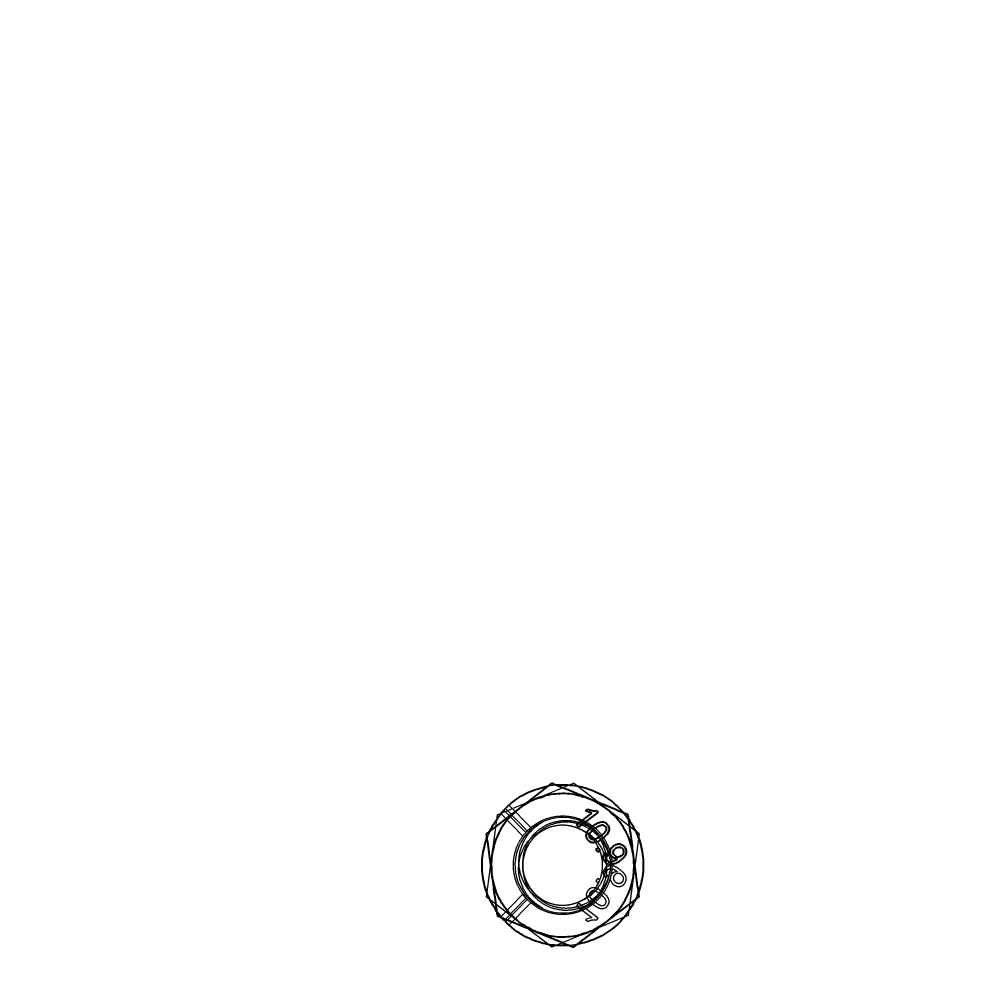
# Model space of a CAD drawing. Header units: millimetres. Extents: x 1293 to 41893, y 1011 to 26911.
# Drawn here: x 11641.1 to 11775.5, y 7329.6 to 7464.4 of the extents above; entities that cross this region are included whole.
import ezdxf

# ---------------------------------------------------------------- set-up
doc = ezdxf.new("R2010")
doc.units = ezdxf.units.MM
doc.header["$LTSCALE"] = 50
doc.linetypes.add('HIDDEN', pattern=[1.905, 1.27, -0.635])
doc.layers.add('CAPA_1', color=7, linetype='Continuous')
doc.layers.add('MAQUINAS', color=11, linetype='Continuous')
doc.styles.add('SLDTEXTSTYLE0', font='TXT', dxfattribs={"width": 0.75})
doc.dimstyles.new('SLDDIMSTYLE0', dxfattribs={"dimtxt": 100, "dimasz": 100, "dimexe": 0, "dimexo": 0.0625, "dimgap": 25, "dimtad": 2, "dimdec": 0, "dimlfac": 1.5, "dimrnd": 1e-09, "dimzin": 12, "dimdsep": 46, "dimtxsty": 'SLDTEXTSTYLE0', "dimsah": 1, "dimcen": 0.09, "dimadec": 0, "dimazin": 3, "dimtfac": 1, "dimtdec": 0, "dimtofl": 0, "dimtmove": 0, "dimatfit": 3, "dimfxl": 1, "dimfrac": 2, "dimtolj": 1, "dimtzin": 12, "dimarcsym": 0})

# ---------------------------------------------------------------- blocks, each defined once
blk = doc.blocks.new('_D_5')
at = {"layer": 'CAPA_1', "transparency": 16777216}
for p, q in [((11574.4, 7831.18), (17588.06, 7831.18)), ((17538.06, 7831.18), (17538.06, 4708.49)), ((16485.16, 4708.49), (17588.06, 4708.49))]:
    blk.add_line(p, q, dxfattribs=at)
for points in [[(17538.06, 7831.18), (17522.68, 7731.18), (17553.45, 7731.18)], [(17538.06, 4708.49), (17553.45, 4808.49), (17522.68, 4808.49)]]:
    blk.add_solid(points, dxfattribs=at)
at = {"layer": 'CAPA_1', "transparency": 16777216, "insert": (17409.15, 6122.06), "char_height": 100, "attachment_point": 1, "rotation": 90, "style": 'SLDTEXTSTYLE0'}
blk.add_mtext('4684', dxfattribs=at)
blk = doc.blocks.new('_D_15')
at = {"layer": 'CAPA_1', "transparency": 16777216}
for p, q in [((6530.12, 8742.38), (6530.12, 9415.65)), ((16745.16, 6492), (16745.16, 9415.65)), ((6530.12, 9365.65), (16745.16, 9365.65))]:
    blk.add_line(p, q, dxfattribs=at)
for points in [[(6530.12, 9365.65), (6630.12, 9350.26), (6630.12, 9381.03)], [(16745.16, 9365.65), (16645.16, 9381.03), (16645.16, 9350.26)]]:
    blk.add_solid(points, dxfattribs=at)
at = {"layer": 'CAPA_1', "transparency": 16777216, "insert": (11452.92, 9494.55), "char_height": 100, "attachment_point": 1, "style": 'SLDTEXTSTYLE0'}
blk.add_mtext('15323', dxfattribs=at)

msp = doc.modelspace()

# ---------------------------------------------------------------- linework, layer by layer
at = {"layer": 'MAQUINAS', "linetype": 'HIDDEN', "lineweight": 18}
for p, q in [((11707.9100767, 7353.2202773), (11718.5848626, 7357.6228082)), ((11715.2911743, 7357.2850493), (11714.5555258, 7357.0998635)), ((11715.0560018, 7357.2537224), (11716.0948628, 7357.3921073)), ((11716.6355943, 7357.3740415), (11715.5128245, 7357.314575)), ((11727.7349592, 7350.5794379), (11718.5848626, 7357.6228082)), ((11713.2474697, 7355.4215427), (11714.4941222, 7355.7535401)), ((11709.0576644, 7354.0934968), (11709.5464017, 7354.5587791)), ((11709.9402317, 7354.8483422), (11709.5464017, 7354.5587791)), ((11709.5464017, 7354.5587791), (11712.6035087, 7351.4270801)), ((11707.9100767, 7353.2202773), (11706.3853874, 7341.774376)), ((11711.4924009, 7350.229818), (11708.413261, 7353.3840875)), ((11708.8618327, 7353.8905154), (11708.5466577, 7353.4828181)), ((11711.9189397, 7350.7588164), (11708.8618327, 7353.8905154)), ((11712.1110155, 7350.9656453), (11709.0576644, 7354.0934968)), ((11710.8912452, 7354.0265731), (11710.0495913, 7353.187489)), ((11723.1599109, 7354.101123), (11724.0707553, 7353.187489)), ((11726.4075125, 7352.400596), (11725.4736515, 7353.6157442)), ((11725.6508911, 7353.4509781), (11726.2901665, 7352.6204906)), ((11720.7479343, 7351.6960313), (11721.1266651, 7351.4597177)), ((11706.465284, 7349.9796512), (11706.8648696, 7350.9485237)), ((11707.1435781, 7351.3960519), (11706.6108627, 7350.3326349)), ((11712.1110155, 7350.9656453), (11712.6035087, 7351.4270801)), ((11712.6035087, 7351.4270801), (11712.7159914, 7351.5053336)), ((11714.9248239, 7351.3216555), (11715.0525528, 7351.3876672)), ((11721.2785553, 7351.3170203), (11721.1266651, 7351.4597177)), ((11727.7349592, 7350.5794379), (11726.2102699, 7339.1335366)), ((11706.5351924, 7350.1491578), (11706.3567301, 7349.5061077)), ((11707.4835401, 7348.7429581), (11707.147732, 7347.4973266)), ((11723.4985957, 7344.5717367), (11723.6696536, 7345.3104701)), ((11724.6611216, 7345.3149143), (11724.726184, 7345.2622349)), ((11707.4835401, 7343.6108558), (11707.1477085, 7344.8719062)), ((11721.9595676, 7344.3446739), (11721.6917715, 7343.996778)), ((11721.6917715, 7343.996778), (11722.0396675, 7343.7289819)), ((11722.3074635, 7344.0768778), (11721.9595676, 7344.3446739)), ((11723.0490436, 7344.3924949), (11723.3516293, 7344.7136112)), ((11726.9726146, 7344.8564872), (11726.6368065, 7343.6108558)), ((11712.5406989, 7342.961592), (11712.8579939, 7342.5190955)), ((11727.6550627, 7342.3741627), (11727.255477, 7341.4052902)), ((11727.4239436, 7341.8137698), (11727.7752481, 7342.8984468)), ((11715.535484, 7334.7310057), (11706.3853874, 7341.774376)), ((11711.4924009, 7342.1239959), (11708.413261, 7338.9697264)), ((11711.9189397, 7341.5949975), (11709.0551145, 7338.6612963)), ((11712.1110155, 7341.3881686), (11709.336006, 7338.5454501)), ((11709.5464017, 7337.7950348), (11712.6035087, 7340.9267338)), ((11711.4924009, 7342.1239959), (11711.9189397, 7341.5949975)), ((11720.8818319, 7340.7534227), (11721.3275009, 7341.0717543)), ((11722.0783158, 7341.7881498), (11721.1266651, 7340.8940962)), ((11726.9827488, 7340.9673646), (11727.340751, 7341.6120533)), ((11707.8098475, 7339.7714247), (11709.1175385, 7338.2117789)), ((11708.413261, 7338.9697264), (11707.8301801, 7339.7333233)), ((11719.2816069, 7340.8657145), (11719.0138108, 7340.5178186)), ((11719.0138108, 7340.5178186), (11721.1283658, 7338.8901206)), ((11721.9951952, 7338.7769052), (11719.2816069, 7340.8657145)), ((11710.9604357, 7338.2526908), (11710.0495913, 7339.1663249)), ((11726.2102699, 7339.1335366), (11715.535484, 7334.7310057)), ((11721.1283658, 7338.8901206), (11720.2462526, 7338.5718734)), ((11720.2462526, 7338.5718734), (11720.5669691, 7338.3249989)), ((11721.8228015, 7338.5529472), (11721.9951952, 7338.7769052)), ((11724.0707553, 7339.1663249), (11723.2291014, 7338.3272408)), ((11714.4941222, 7336.6002738), (11713.3466271, 7336.9096254)), ((11720.8728769, 7336.9322711), (11719.6262244, 7336.6002738)), ((11717.5861555, 7334.9721302), (11719.1281974, 7335.1197214)), ((11719.0643448, 7335.1000915), (11718.0254839, 7334.9617065))]:
    msp.add_line(p, q, dxfattribs=at)
at = {"layer": 'MAQUINAS', "linetype": 'Continuous', "lineweight": 25}
for p, q in [((11719.0138108, 7351.8359953), (11721.1283658, 7353.4636933)), ((11721.9951952, 7353.5769087), (11719.2816069, 7351.4880993)), ((11720.2462526, 7353.7819405), (11720.5669691, 7354.028815)), ((11721.1283658, 7353.4636933), (11720.2462526, 7353.7819405)), ((11721.8228015, 7353.8008667), (11721.9951952, 7353.5769087)), ((11719.2816069, 7351.4880993), (11719.0138108, 7351.8359953)), ((11721.6917715, 7348.3570359), (11722.0396675, 7348.624832)), ((11721.9595676, 7348.00914), (11721.6917715, 7348.3570359)), ((11722.3074635, 7348.276936), (11721.9595676, 7348.00914)), ((11722.0396675, 7348.624832), (11722.3074635, 7348.276936)), ((11723.0490436, 7347.961319), (11723.3516293, 7347.6402027)), ((11724.6611216, 7347.0388996), (11724.726184, 7347.091579)), ((11708.8618327, 7338.4632985), (11708.413261, 7338.9697264)), ((11709.0551145, 7338.6612963), (11708.8618327, 7338.4632985)), ((11709.336006, 7338.5454501), (11709.0576644, 7338.260317))]:
    msp.add_line(p, q, dxfattribs=at)
at = {"layer": 'MAQUINAS', "linetype": 'HIDDEN', "lineweight": 18}
msp.add_arc((11717.0601733, 7346.1769069), 6.6666667, 37.587605897, 307.587605897, dxfattribs=at)
at = {"layer": 'MAQUINAS', "linetype": 'Continuous', "lineweight": 25}
for points in [[(11706.8648696, 7350.9485237), (11707.3001956, 7351.7334687), (11708.1708476, 7353.3033588), (11710.1367911, 7355.171126), (11712.4453998, 7356.5937343), (11714.1858011, 7357.0337264), (11715.0560018, 7357.2537224)], [(11716.0948628, 7357.3921073), (11716.9923081, 7357.4075765), (11718.7871988, 7357.4385147), (11721.3877044, 7356.6698413), (11723.7740237, 7355.3818317), (11725.0252686, 7354.094596), (11725.6508911, 7353.4509781)], [(11720.8728769, 7355.4215427), (11720.0404437, 7355.6934749), (11718.3755772, 7356.2373392), (11715.7264607, 7356.1891388), (11713.1571018, 7355.5421948), (11711.6926577, 7354.5814803), (11710.9604357, 7354.101123)], [(11726.9726146, 7347.4973266), (11726.7918981, 7348.354201), (11726.4304652, 7350.0679499), (11725.0641641, 7352.3380519), (11723.2192148, 7354.23971), (11721.6549896, 7355.0275985), (11720.8728769, 7355.4215427)], [(11710.9604357, 7354.101123), (11710.3087189, 7353.5161808), (11709.0052853, 7352.3462963), (11707.7224699, 7350.0279938), (11706.9980603, 7347.4793918), (11707.0978415, 7345.7307888), (11707.147732, 7344.8564872)], [(11726.2901665, 7352.6204906), (11726.7522858, 7351.8510147), (11727.6765245, 7350.3120629), (11728.3110866, 7347.6756223), (11728.3887972, 7344.9650044), (11727.8996408, 7343.2377766), (11727.6550627, 7342.3741627)], [(11707.8301801, 7339.7333233), (11707.3680608, 7340.5027992), (11706.4438221, 7342.041751), (11705.80926, 7344.6781916), (11705.7315494, 7347.3888095), (11706.2207058, 7349.1160373), (11706.465284, 7349.9796512)], [(11723.1599109, 7338.2526908), (11723.8116277, 7338.8376331), (11725.1150613, 7340.0075176), (11726.3978768, 7342.32582), (11727.1222863, 7344.8744221), (11727.0225052, 7346.6230251), (11726.9726146, 7347.4973266)], [(11713.2474697, 7336.9322711), (11712.4653571, 7337.3262154), (11710.9011318, 7338.1141039), (11709.0561825, 7340.015762), (11707.6898814, 7342.285864), (11707.3284485, 7343.9996128), (11707.147732, 7344.8564872)], [(11727.255477, 7341.4052902), (11726.820151, 7340.6203452), (11725.949499, 7339.0504551), (11723.9835555, 7337.1826879), (11721.6749468, 7335.7600796), (11719.9345455, 7335.3200875), (11719.0643448, 7335.1000915)], [(11718.0254839, 7334.9617065), (11717.2013097, 7334.9428551), (11715.5529613, 7334.9051521), (11713.1470117, 7335.5383283), (11710.9042234, 7336.6150857), (11709.673184, 7337.7119066), (11709.0576644, 7338.260317)], [(11713.2474697, 7336.9322711), (11714.0799029, 7336.660339), (11715.7447694, 7336.1164747), (11718.3938859, 7336.1646751), (11720.9632448, 7336.811619), (11722.4276889, 7337.7723336), (11723.1599109, 7338.2526908)]]:
    msp.add_open_spline(points, degree=3, dxfattribs=at)
for points, knots in [([(11715.535484, 7357.6228082), (11714.7358223, 7357.0072613), (11713.2348739, 7355.8518926), (11711.684715, 7354.6586437), (11710.9604357, 7354.101123)], [0, 0, 0, 0, 0.5327709195, 1, 1, 1, 1]), ([(11720.8728769, 7355.4215427), (11720.0279103, 7355.7700267), (11718.2194469, 7356.5158792), (11716.468394, 7357.2380543), (11715.535484, 7357.6228082)], [0, 0, 0, 0, 0.4672290805, 1, 1, 1, 1]), ([(11726.2102699, 7353.2202773), (11725.2773599, 7353.6050311), (11723.526307, 7354.3272062), (11721.7178436, 7355.0730587), (11720.8728769, 7355.4215427)], [0, 0, 0, 0, 0.5327709195, 1, 1, 1, 1]), ([(11710.9604357, 7354.101123), (11710.2361564, 7353.5436024), (11708.6859974, 7352.3503535), (11707.185049, 7351.1949847), (11706.3853874, 7350.5794379)], [0, 0, 0, 0, 0.4672290805, 1, 1, 1, 1]), ([(11720.5669691, 7354.028815), (11720.7678488, 7353.9422677), (11721.1689137, 7353.7694725), (11721.6050906, 7353.790414), (11721.8228015, 7353.8008667)], [0, 0, 0, 0, 0.5008657323, 1, 1, 1, 1]), ([(11726.9726146, 7347.4973266), (11726.8519272, 7348.4033312), (11726.5936228, 7350.3424327), (11726.3435183, 7352.2199765), (11726.2102699, 7353.2202773)], [0, 0, 0, 0, 0.4672290805, 1, 1, 1, 1]), ([(11721.2894093, 7351.6485375), (11721.4460742, 7351.7625139), (11721.7590176, 7351.9901856), (11722.2103752, 7352.1966551), (11722.5978945, 7352.2485662), (11722.8880681, 7352.1992668), (11723.1431289, 7352.0574458), (11723.2704512, 7351.9108164), (11723.3341756, 7351.837429)], [0, 0, 0, 0, 0.2504817087, 0.5003455958, 0.6317049057, 0.7502211388, 0.8749866995, 1, 1, 1, 1]), ([(11721.5582925, 7351.3014784), (11721.7110317, 7351.4126885), (11721.9401272, 7351.5794939), (11722.2758082, 7351.7603706), (11722.4616142, 7351.7988445), (11722.5543949, 7351.8180562)], [0, 0, 0, 0, 0.5003723119, 0.7505151407, 1, 1, 1, 1]), ([(11722.5543949, 7351.8180562), (11722.5988917, 7351.8164463), (11722.6878566, 7351.8132276), (11722.815871, 7351.7718283), (11722.9309156, 7351.701425), (11722.9890618, 7351.6339575), (11723.0181402, 7351.6002177)], [0, 0, 0, 0, 0.2501584562, 0.5001555724, 0.7500324303, 1, 1, 1, 1]), ([(11723.3341756, 7351.837429), (11723.3883833, 7351.7567672), (11723.4967544, 7351.5955097), (11723.5705642, 7351.3088636), (11723.5468508, 7351.0141647), (11723.2993204, 7350.4824365), (11722.9263968, 7350.1637353), (11722.6283896, 7349.9090578)], [0, 0, 0, 0, 0.125373348, 0.2506437386, 0.375697515, 0.5011131747, 1, 1, 1, 1]), ([(11706.3853874, 7350.5794379), (11706.5186358, 7349.5791371), (11706.7687402, 7347.7015933), (11707.0270447, 7345.7624918), (11707.147732, 7344.8564872)], [0, 0, 0, 0, 0.5327709195, 1, 1, 1, 1]), ([(11720.5857977, 7349.7218401), (11720.5068158, 7349.8438028), (11720.3881917, 7350.0269805), (11720.3567757, 7350.2795923), (11720.3606237, 7350.4232119), (11720.3740161, 7350.4938747), (11720.3807122, 7350.5292055)], [0, 0, 0, 0, 0.4987953461, 0.7491482596, 0.8745764119, 1, 1, 1, 1]), ([(11720.3807122, 7350.5292055), (11720.4253178, 7350.6431323), (11720.5145939, 7350.8711521), (11720.8198946, 7351.2583351), (11721.1016114, 7351.4924632), (11721.2894093, 7351.6485375)], [0, 0, 0, 0, 0.249753552, 0.499871473, 1, 1, 1, 1]), ([(11720.898904, 7349.9628565), (11720.8619333, 7350.0226013), (11720.7879715, 7350.1421239), (11720.7807377, 7350.3565989), (11720.8285737, 7350.5617749), (11721.0647182, 7350.9114773), (11721.3389484, 7351.1281622), (11721.5582925, 7351.3014784)], [0, 0, 0, 0, 0.1246963828, 0.2494616582, 0.3744323466, 0.4996371137, 1, 1, 1, 1]), ([(11723.0181402, 7351.6002177), (11723.0556497, 7351.5406584), (11723.1306669, 7351.4215426), (11723.141939, 7351.2062647), (11723.0903527, 7351.0013955), (11722.8580511, 7350.648679), (11722.5822723, 7350.431505), (11722.3616807, 7350.2577906)], [0, 0, 0, 0, 0.1247447425, 0.2494837578, 0.3744708184, 0.4996480989, 1, 1, 1, 1]), ([(11722.6283896, 7349.9090578), (11722.471922, 7349.7950803), (11722.1593642, 7349.5674001), (11721.7119864, 7349.3640692), (11721.3257904, 7349.3102948), (11721.0347883, 7349.3567122), (11720.7763621, 7349.5017297), (11720.6493593, 7349.6484236), (11720.5857977, 7349.7218401)], [0, 0, 0, 0, 0.2504758129, 0.5003473544, 0.6257683408, 0.7501761831, 0.8749696966, 1, 1, 1, 1]), ([(11722.3616807, 7350.2577906), (11722.1380365, 7350.0898913), (11721.8584362, 7349.8799833), (11721.4598956, 7349.7426537), (11721.2492621, 7349.7473587), (11721.0443838, 7349.810751), (11720.9473833, 7349.9121693), (11720.898904, 7349.9628565)], [0, 0, 0, 0, 0.5004095025, 0.6256126137, 0.7505796735, 0.875343692, 1, 1, 1, 1]), ([(11724.1741257, 7348.8827647), (11724.2953233, 7348.9635006), (11724.4779202, 7349.0851377), (11724.7618817, 7349.1524718), (11724.9807969, 7349.1586482), (11725.1942561, 7349.1195424), (11725.4656548, 7349.0105365), (11725.6151311, 7348.8510362), (11725.71505, 7348.7444167)], [0, 0, 0, 0, 0.2498688585, 0.3764535287, 0.5003476657, 0.6272386366, 0.7508240847, 1, 1, 1, 1]), ([(11722.9302686, 7346.6761198), (11722.8642858, 7346.7764766), (11722.7650663, 7346.9273849), (11722.7143825, 7347.1628949), (11722.7140372, 7347.4014878), (11722.809342, 7347.6943131), (11722.969059, 7347.8722234), (11723.0490436, 7347.961319)], [0, 0, 0, 0, 0.2498594906, 0.3757183909, 0.500481002, 0.7498462328, 1, 1, 1, 1]), ([(11723.893498, 7347.4400821), (11723.85464, 7347.496743), (11723.7769502, 7347.6100264), (11723.7118628, 7347.8064107), (11723.6906009, 7348.0118933), (11723.7145578, 7348.216928), (11723.7788077, 7348.4141052), (11723.91466, 7348.6547869), (11724.070548, 7348.7917568), (11724.1741257, 7348.8827647)], [0, 0, 0, 0, 0.1250740585, 0.2500636243, 0.3732612247, 0.5001992382, 0.6242961009, 0.7503685137, 1, 1, 1, 1]), ([(11724.2881984, 7347.575099), (11724.2386544, 7347.6507777), (11724.1644236, 7347.7641652), (11724.1317027, 7347.9424987), (11724.1377952, 7348.0772984), (11724.1729675, 7348.208127), (11724.2547732, 7348.3696515), (11724.3561217, 7348.4603788), (11724.4234398, 7348.5206421)], [0, 0, 0, 0, 0.2495205461, 0.3738507837, 0.4998887841, 0.6240955932, 0.7503154422, 1, 1, 1, 1]), ([(11724.4234398, 7348.5206421), (11724.5031897, 7348.5739978), (11724.6624796, 7348.6805687), (11724.9077908, 7348.7180132), (11725.0967012, 7348.6918906), (11725.2776533, 7348.6238009), (11725.3764495, 7348.5199987), (11725.4429499, 7348.4501287)], [0, 0, 0, 0, 0.2502503989, 0.4998417518, 0.6295762977, 0.7506653539, 1, 1, 1, 1]), ([(11725.71505, 7348.7444167), (11725.7674678, 7348.6654813), (11725.8722877, 7348.5076343), (11725.941743, 7348.2287519), (11725.9429947, 7347.9436709), (11725.8393185, 7347.5772177), (11725.5520796, 7347.1888917), (11725.258904, 7346.9528217), (11725.1119385, 7346.8344826)], [0, 0, 0, 0, 0.1250635897, 0.2500895576, 0.3751100052, 0.5001693996, 0.7494409524, 1, 1, 1, 1]), ([(11725.4429499, 7348.4501287), (11725.4919278, 7348.3719861), (11725.5651218, 7348.2552074), (11725.584806, 7348.0714325), (11725.5674095, 7347.9353892), (11725.5215226, 7347.804918), (11725.4269612, 7347.6471879), (11725.3223947, 7347.5569761), (11725.2529202, 7347.497039)], [0, 0, 0, 0, 0.2490168506, 0.3721383925, 0.4993654558, 0.6235619335, 0.7498926933, 1, 1, 1, 1]), ([(11725.1119385, 7346.8344826), (11724.9455793, 7346.7131442), (11724.6134263, 7346.4708797), (11724.1293019, 7346.2635778), (11723.7150453, 7346.2302963), (11723.4099558, 7346.2949343), (11723.1351317, 7346.4433582), (11722.9985754, 7346.5985109), (11722.9302686, 7346.6761198)], [0, 0, 0, 0, 0.2504849429, 0.5001185141, 0.6278991852, 0.7500923696, 0.8749936752, 1, 1, 1, 1]), ([(11723.3516293, 7347.6402027), (11723.3025256, 7347.5818399), (11723.2138442, 7347.4764364), (11723.1476316, 7347.3138052), (11723.1393462, 7347.1827233), (11723.1584729, 7347.0805284), (11723.1970028, 7346.9835163), (11723.2371239, 7346.9273028), (11723.2571831, 7346.8991979)], [0, 0, 0, 0, 0.27647679928, 0.49931795982, 0.62371842821, 0.74949618787, 0.87475616277, 1, 1, 1, 1]), ([(11723.2571831, 7346.8991979), (11723.3013933, 7346.8499506), (11723.3897765, 7346.751497), (11723.5705865, 7346.6629115), (11723.7689822, 7346.6322192), (11724.1581536, 7346.719301), (11724.4376671, 7346.8969109), (11724.6611216, 7347.0388996)], [0, 0, 0, 0, 0.1252073258, 0.2503100191, 0.3753386279, 0.50062014744, 1, 1, 1, 1]), ([(11724.726184, 7347.091579), (11724.6476847, 7347.0885179), (11724.4901928, 7347.0823766), (11724.261902, 7347.1505329), (11724.0508746, 7347.2628683), (11723.9458786, 7347.381099), (11723.893498, 7347.4400821)], [0, 0, 0, 0, 0.2489431768, 0.4994502947, 0.7502849385, 1, 1, 1, 1]), ([(11725.2529202, 7347.497039), (11725.1771695, 7347.4458975), (11725.0625563, 7347.3685188), (11724.8857158, 7347.3201143), (11724.7479982, 7347.3135439), (11724.6141667, 7347.3373017), (11724.4440828, 7347.4072088), (11724.3506761, 7347.5078094), (11724.2881984, 7347.575099)], [0, 0, 0, 0, 0.24997649069, 0.37822216715, 0.50034233219, 0.62745243067, 0.75081109269, 1, 1, 1, 1]), ([(11727.7349592, 7341.774376), (11727.6017109, 7342.7746767), (11727.3516064, 7344.6522206), (11727.0933019, 7346.591322), (11726.9726146, 7347.4973266)], [0, 0, 0, 0, 0.5327709195, 1, 1, 1, 1]), ([(11707.147732, 7344.8564872), (11707.2684194, 7343.9504826), (11707.5267239, 7342.0113812), (11707.7768283, 7340.1338374), (11707.9100767, 7339.1335366)], [0, 0, 0, 0, 0.46722908045, 1, 1, 1, 1]), ([(11723.1599109, 7338.2526908), (11723.8841903, 7338.8102115), (11725.4343492, 7340.0034604), (11726.9352976, 7341.1588291), (11727.7349592, 7341.774376)], [0, 0, 0, 0, 0.4672290805, 1, 1, 1, 1]), ([(11707.9100767, 7339.1335366), (11708.8429868, 7338.7487827), (11710.5940396, 7338.0266076), (11712.402503, 7337.2807551), (11713.2474697, 7336.9322711)], [0, 0, 0, 0, 0.5327709195, 1, 1, 1, 1]), ([(11718.5848626, 7334.7310057), (11719.3845243, 7335.3465525), (11720.8854727, 7336.5019213), (11722.4356316, 7337.6951702), (11723.1599109, 7338.2526908)], [0, 0, 0, 0, 0.5327709195, 1, 1, 1, 1]), ([(11713.2474697, 7336.9322711), (11714.0924364, 7336.5837872), (11715.9008997, 7335.8379346), (11717.6519526, 7335.1157596), (11718.5848626, 7334.7310057)], [0, 0, 0, 0, 0.4672290805, 1, 1, 1, 1])]:
    msp.add_open_spline(points, degree=3, knots=knots, dxfattribs=at)
at = {"layer": 'MAQUINAS', "linetype": 'HIDDEN', "lineweight": 18}
for points, knots in [([(11719.6262244, 7355.7535401), (11720.0716856, 7355.6882345), (11720.551347, 7355.6179151), (11720.9597273, 7355.3762494), (11720.9888451, 7355.3590185)], [0, 0, 0, 0, 0.9286993414, 1, 1, 1, 1]), ([(11714.3392991, 7352.2630624), (11713.7009362, 7351.8368141), (11712.6355649, 7351.1254432), (11711.5041168, 7349.4869595), (11710.8706237, 7347.6576487), (11710.877065, 7345.5031284), (11711.6525923, 7343.5096224), (11712.7633689, 7342.0707967), (11713.711067, 7341.640792), (11714.006737, 7341.5066359)], [0, 0, 0, 0, 0.1725440936, 0.2879608934, 0.445426375, 0.6059003852, 0.7652904453, 0.9267735537, 1, 1, 1, 1]), ([(11711.5241185, 7346.9081117), (11711.5671735, 7347.2997984), (11711.6522264, 7348.0735573), (11712.1639799, 7349.3899002), (11713.1073147, 7350.7060144), (11714.567951, 7351.790807), (11716.2351913, 7352.389157), (11718.0012571, 7352.5068803), (11719.7294784, 7352.1199957), (11721.2314017, 7351.3485733), (11721.9967898, 7350.5875973), (11722.342984, 7350.2433987)], [0, 0, 0, 0, 0.0816770766, 0.1613492895, 0.2910353615, 0.4131480043, 0.5342211749, 0.6547649167, 0.7763458984, 0.8988385446, 1, 1, 1, 1]), ([(11712.6351841, 7342.7707312), (11712.7993175, 7342.5744898), (11713.2093857, 7342.0842037), (11713.8068166, 7341.6168407), (11714.3536055, 7341.2873907), (11714.7381956, 7341.0908901), (11715.2269793, 7340.8917499), (11715.5960245, 7340.7841378), (11715.7984563, 7340.7371796), (11715.7987812, 7340.7371043), (11715.7992641, 7340.7369923), (11715.8001389, 7340.7367896), (11715.8017407, 7340.7364188), (11715.8047274, 7340.7357284), (11715.8104639, 7340.7344067), (11715.8219944, 7340.7317664), (11715.8466922, 7340.7261816), (11715.9039285, 7340.7135941), (11716.0803734, 7340.6773592), (11716.6818811, 7340.5812466), (11717.364169, 7340.5783788), (11718.0264078, 7340.6735506), (11718.4065524, 7340.7517938), (11718.8324005, 7340.8742415), (11719.2086743, 7341.0183283), (11719.4370739, 7341.1231004), (11719.6658282, 7341.2351829), (11719.9565498, 7341.394618), (11720.3559131, 7341.6605646), (11720.7310254, 7341.9597847), (11721.0607097, 7342.2726235), (11721.3818025, 7342.6295658), (11721.7102914, 7343.064702), (11721.9630043, 7343.4897425), (11722.1029189, 7343.7766367), (11722.2086531, 7344.008212), (11722.3323605, 7344.315891), (11722.472551, 7344.7749503), (11722.5728591, 7345.2443793), (11722.6359687, 7345.7480835), (11722.6517312, 7346.2510526), (11722.6234623, 7346.7159732), (11722.5692833, 7347.1137958), (11722.5110184, 7347.3990432), (11722.4685326, 7347.5677735), (11722.4123428, 7347.778783), (11722.3141494, 7348.0886377), (11722.140768, 7348.5073947), (11721.9587965, 7348.866431), (11721.778935, 7349.1687959), (11721.4899726, 7349.5957279), (11721.0306938, 7350.1387948), (11720.3645177, 7350.7059413), (11719.7045116, 7351.111684), (11719.089307, 7351.391547), (11718.5035217, 7351.5833331), (11717.9127591, 7351.7059428), (11717.3118106, 7351.7660718), (11716.274716, 7351.7587078), (11714.7953405, 7351.4040818), (11713.1776499, 7350.3348485), (11711.9659922, 7348.7855162), (11711.67141, 7347.533914), (11711.5241185, 7346.9081117)], [0, 0, 0, 0, 0.025018339, 0.0625054019, 0.0734573845, 0.0875362358, 0.1047409228, 0.1250701815, 0.1250803608, 0.1250883985, 0.1251028383, 0.1251289007, 0.1251763237, 0.1252638238, 0.1254290537, 0.1257527418, 0.1264220651, 0.1279084468, 0.131491109, 0.1440580266, 0.1875385462, 0.1974735722, 0.2095663882, 0.2255093114, 0.240804561, 0.248969248, 0.2501056219, 0.2657484551, 0.2813911903, 0.2970338278, 0.3126763679, 0.3258384286, 0.344007387, 0.3659743431, 0.3741241399, 0.3752533996, 0.3909020106, 0.4065504227, 0.422198637, 0.4378466546, 0.4561989235, 0.4713844036, 0.483401949, 0.4954852913, 0.4998684286, 0.5004379054, 0.516867387, 0.531645693, 0.5447725208, 0.5562476016, 0.5660707011, 0.5952358275, 0.6255591059, 0.6513477754, 0.6708426397, 0.6916214998, 0.7115649538, 0.7298045648, 0.7506541574, 0.8129902502, 0.8753265879, 0.9376631711, 1, 1, 1, 1]), ([(11723.6694391, 7347.0498619), (11723.5926133, 7347.3612003), (11723.4389499, 7347.9839248), (11723.0748928, 7348.779903), (11722.6523605, 7349.4803773), (11722.1608503, 7350.1154786), (11721.3753054, 7350.8876145), (11720.5572842, 7351.421178), (11719.8329202, 7351.7447017), (11719.4297521, 7351.8949524), (11718.9879685, 7352.025086), (11718.1316713, 7352.2033754), (11716.8381969, 7352.2405964), (11715.2032132, 7351.8083327), (11713.883254, 7351.0768469), (11713.312559, 7350.3693668), (11713.1007642, 7350.1068087)], [0, 0, 0, 0, 0.0699532526, 0.1399172069, 0.190192678, 0.2485512483, 0.3148798452, 0.4302467631, 0.4592136427, 0.4882059066, 0.524206113, 0.5597319962, 0.6792737539, 0.8024253152, 0.9266766137, 1, 1, 1, 1]), ([(11723.1640125, 7346.2660609), (11723.1697137, 7346.6863022), (11723.1855113, 7347.8507629), (11722.580443, 7349.5254745), (11721.3368074, 7351.2710169), (11720.1480945, 7351.9835545), (11719.4569881, 7352.3978171)], [0, 0, 0, 0, 0.1655470057, 0.4587197365, 0.6853047724, 1, 1, 1, 1]), ([(11714.3392991, 7340.0907515), (11713.7009232, 7340.5170192), (11712.6355303, 7341.2284223), (11711.5042164, 7342.8667059), (11710.8700824, 7344.6969728), (11710.8791038, 7346.847644), (11711.6450083, 7348.8555054), (11712.9512672, 7350.4528499), (11714.1453153, 7350.9654892), (11714.6790516, 7351.1946376)], [0, 0, 0, 0, 0.163192842, 0.2723544782, 0.4212859131, 0.5730628255, 0.7238145338, 0.8765458549, 1, 1, 1, 1]), ([(11719.3392326, 7351.2747939), (11719.6922524, 7351.1266696), (11720.398274, 7350.8304285), (11721.6106427, 7349.9038542), (11722.7247656, 7348.3882355), (11723.2317497, 7346.4860901), (11723.1723956, 7344.5538148), (11722.5878884, 7342.8285606), (11721.3343706, 7341.0827246), (11720.1471986, 7340.3702328), (11719.4569881, 7339.9559968)], [0, 0, 0, 0, 0.0794973611, 0.158990701, 0.3151348709, 0.4619446366, 0.5603215007, 0.7147960453, 0.8341851173, 1, 1, 1, 1]), ([(11726.6368065, 7348.7429581), (11726.8029808, 7348.3245245), (11726.9819131, 7347.8739659), (11726.9768146, 7347.3994653), (11726.9764511, 7347.3656331)], [0, 0, 0, 0, 0.9286993414, 1, 1, 1, 1]), ([(11711.5241185, 7345.4457022), (11711.5671738, 7345.0540139), (11711.6522273, 7344.2802532), (11712.1639821, 7342.9639095), (11713.1073176, 7341.6477967), (11714.5679538, 7340.5630054), (11716.2351938, 7339.9646565), (11718.0012589, 7339.8469338), (11719.7294795, 7340.2338186), (11721.2314022, 7341.005241), (11721.9967899, 7341.7662167), (11722.342984, 7342.1104152)], [0, 0, 0, 0, 0.0816774123, 0.1613496543, 0.2910356176, 0.4131482179, 0.5342213435, 0.6547650432, 0.7763459841, 0.8988385876, 1, 1, 1, 1]), ([(11723.6694391, 7345.303952), (11723.5926133, 7344.9926136), (11723.4389499, 7344.3698891), (11723.0748928, 7343.5739108), (11722.6523605, 7342.8734366), (11722.1608503, 7342.2383352), (11721.3753056, 7341.4661996), (11720.5572834, 7340.932635), (11719.8329209, 7340.609113), (11719.4297491, 7340.4588583), (11718.9879828, 7340.328743), (11718.1315671, 7340.150328), (11716.8397018, 7340.114812), (11715.1975924, 7340.5395256), (11713.6942928, 7341.4157633), (11712.9883317, 7342.3189328), (11712.6351841, 7342.7707312)], [0, 0, 0, 0, 0.0665558736, 0.1331219292, 0.1809557008, 0.2364800043, 0.2995872588, 0.4093512185, 0.4369112805, 0.464495494, 0.4987472993, 0.5325478176, 0.6462838602, 0.7634543911, 0.8816712488, 1, 1, 1, 1]), ([(11719.3392326, 7341.07902), (11719.6925374, 7341.2271232), (11720.399129, 7341.5233221), (11721.6058493, 7342.4503145), (11722.7579928, 7343.957741), (11723.0318872, 7345.3946128), (11723.1640125, 7346.087753)], [0, 0, 0, 0, 0.1725736883, 0.3451386477, 0.6840980163, 1, 1, 1, 1]), ([(11721.1266651, 7340.8940962), (11721.3602262, 7341.0878092), (11721.6610603, 7341.3373176), (11721.9591296, 7341.6539631), (11722.1435719, 7341.8602207), (11722.3556922, 7342.1192663), (11722.6093697, 7342.4734357), (11722.9910276, 7343.0896125), (11723.4253839, 7344.0187024), (11723.5880875, 7344.8755363), (11723.6694391, 7345.303952)], [0, 0, 0, 0, 0.174167848, 0.2243336737, 0.2498474125, 0.3332571195, 0.4166692475, 0.5000838432, 0.7500426589, 1, 1, 1, 1]), ([(11722.9302686, 7345.677694), (11722.8642891, 7345.5773368), (11722.7650115, 7345.426332), (11722.7143564, 7345.1908033), (11722.7140813, 7344.9522163), (11722.8093395, 7344.6595004), (11722.9690582, 7344.4815903), (11723.0490436, 7344.3924949)], [0, 0, 0, 0, 0.2498591948, 0.3759561592, 0.5004815934, 0.749846529, 1, 1, 1, 1]), ([(11725.1119385, 7345.5193312), (11724.945579, 7345.6406695), (11724.6134254, 7345.8829335), (11724.1291961, 7346.0902847), (11723.714921, 7346.1235113), (11723.4098531, 7346.0588231), (11723.1351314, 7345.9104558), (11722.9985753, 7345.755303), (11722.9302686, 7345.677694)], [0, 0, 0, 0, 0.25048492591, 0.50011848011, 0.62803988225, 0.75009238661, 0.87499368372, 1, 1, 1, 1]), ([(11723.3516293, 7344.7136112), (11723.3024725, 7344.7720049), (11723.2137808, 7344.8773624), (11723.1474482, 7345.0402857), (11723.1396451, 7345.1709913), (11723.1632745, 7345.3082721), (11723.219664, 7345.3961475), (11723.2571831, 7345.454616)], [0, 0, 0, 0, 0.2770742738, 0.4999140274, 0.6248342849, 0.7503808481, 1, 1, 1, 1]), ([(11723.2571831, 7345.454616), (11723.3013933, 7345.5038633), (11723.3897765, 7345.6023169), (11723.5705865, 7345.6909024), (11723.7689822, 7345.7215946), (11724.1581536, 7345.6345129), (11724.4376671, 7345.456903), (11724.6611216, 7345.3149143)], [0, 0, 0, 0, 0.1252073258, 0.2503100191, 0.3753386279, 0.5006201474, 1, 1, 1, 1]), ([(11724.726184, 7345.2622349), (11724.6474935, 7345.2652925), (11724.4891984, 7345.2714432), (11724.2606655, 7345.2027067), (11724.0500321, 7345.0901566), (11723.9456226, 7344.9724799), (11723.893498, 7344.9137318)], [0, 0, 0, 0, 0.2495404591, 0.5019797072, 0.7513717737, 1, 1, 1, 1]), ([(11725.2529202, 7344.8567749), (11725.1771694, 7344.9079175), (11725.0626492, 7344.9852349), (11724.8858299, 7345.0336755), (11724.7482334, 7345.0402847), (11724.6142926, 7345.0165491), (11724.4441709, 7344.9466963), (11724.3506767, 7344.8460036), (11724.2881984, 7344.7787148)], [0, 0, 0, 0, 0.2499766017, 0.3779151287, 0.5003420213, 0.627106401, 0.7508109821, 1, 1, 1, 1]), ([(11725.71505, 7343.6093972), (11725.7674678, 7343.6883325), (11725.8722877, 7343.8461795), (11725.941743, 7344.125062), (11725.9429947, 7344.4101429), (11725.8393185, 7344.7765962), (11725.5520796, 7345.1649222), (11725.258904, 7345.4009922), (11725.1119385, 7345.5193312)], [0, 0, 0, 0, 0.1250635897, 0.25008955759, 0.37511000523, 0.50016939956, 0.74944095238, 1, 1, 1, 1]), ([(11723.893498, 7344.9137318), (11723.8733305, 7344.8859958), (11723.8329938, 7344.8305217), (11723.7673821, 7344.7099762), (11723.7113834, 7344.54761), (11723.6907218, 7344.341709), (11723.7145769, 7344.1366779), (11723.7788661, 7343.939589), (11723.9147454, 7343.6989508), (11724.0705459, 7343.5620584), (11724.1741257, 7343.4710492)], [0, 0, 0, 0, 0.0626107389, 0.1252263593, 0.2501941382, 0.3735862588, 0.5002863049, 0.6245798583, 0.750412027, 1, 1, 1, 1]), ([(11724.2881984, 7344.7787148), (11724.2386542, 7344.7030362), (11724.1644871, 7344.5897464), (11724.1317102, 7344.4114358), (11724.1377622, 7344.2767366), (11724.1729187, 7344.1457904), (11724.2546957, 7343.9842384), (11724.3561237, 7343.8934359), (11724.4234398, 7343.8331718)], [0, 0, 0, 0, 0.2495203093, 0.3735284255, 0.4998883672, 0.623789863, 0.7503156792, 1, 1, 1, 1]), ([(11724.1741257, 7343.4710492), (11724.2953235, 7343.3903148), (11724.478018, 7343.2686151), (11724.7620004, 7343.2013206), (11724.981038, 7343.1951844), (11725.1943835, 7343.2343082), (11725.465745, 7343.3433694), (11725.6151318, 7343.5027767), (11725.71505, 7343.6093972)], [0, 0, 0, 0, 0.2498687718, 0.3766540303, 0.5003478215, 0.6274593765, 0.7508241712, 1, 1, 1, 1]), ([(11724.4234398, 7343.8331718), (11724.5031896, 7343.7798156), (11724.6624791, 7343.6732438), (11724.9076804, 7343.6358222), (11725.0965912, 7343.6618903), (11725.2775742, 7343.7299368), (11725.3764486, 7343.833817), (11725.4429499, 7343.9036852)], [0, 0, 0, 0, 0.250250228, 0.4998414106, 0.6292883971, 0.7506655241, 1, 1, 1, 1]), ([(11725.4429499, 7343.9036852), (11725.4919307, 7343.9818275), (11725.5650712, 7344.0985133), (11725.5847971, 7344.2822687), (11725.5674634, 7344.4182031), (11725.5215765, 7344.5487812), (11725.4270542, 7344.7065459), (11725.3223946, 7344.7968379), (11725.2529202, 7344.8567749)], [0, 0, 0, 0, 0.249017166, 0.3718446562, 0.4993648037, 0.6232259432, 0.7498923764, 1, 1, 1, 1]), ([(11712.2139807, 7341.3004024), (11711.9267393, 7341.5787696), (11711.6222021, 7341.8738984), (11711.415948, 7342.2386151), (11711.404234, 7342.2593288)], [0, 0, 0, 0, 0.94320596437, 1, 1, 1, 1]), ([(11720.5857977, 7342.6319738), (11720.5074947, 7342.5100761), (11720.3898902, 7342.3269959), (11720.349217, 7342.0378398), (11720.3702136, 7341.895687), (11720.3807122, 7341.8246084)], [0, 0, 0, 0, 0.4990363131, 0.7495101716, 1, 1, 1, 1]), ([(11722.6283896, 7342.444756), (11722.4719217, 7342.558746), (11722.1593634, 7342.7864508), (11721.7116811, 7342.9897675), (11721.3254318, 7343.0437399), (11721.0345117, 7342.9968841), (11720.7763599, 7342.8520986), (11720.6493585, 7342.7053951), (11720.5857977, 7342.6319738)], [0, 0, 0, 0, 0.2504715078, 0.5003387545, 0.6261880614, 0.750180477, 0.8749718456, 1, 1, 1, 1]), ([(11720.898904, 7342.3909574), (11720.8619333, 7342.3312126), (11720.7879715, 7342.21169), (11720.7807377, 7341.997215), (11720.8285737, 7341.7920389), (11721.0647182, 7341.4423366), (11721.3389484, 7341.2256517), (11721.5582925, 7341.0523354)], [0, 0, 0, 0, 0.1246963828, 0.2494616582, 0.3744323466, 0.4996371137, 1, 1, 1, 1]), ([(11722.3616807, 7342.0960233), (11722.1380365, 7342.2639226), (11721.8584362, 7342.4738306), (11721.4598956, 7342.6111602), (11721.2492621, 7342.6064552), (11721.0443838, 7342.5430629), (11720.9473833, 7342.4416446), (11720.898904, 7342.3909574)], [0, 0, 0, 0, 0.5004095025, 0.6256126137, 0.7505796735, 0.875343692, 1, 1, 1, 1]), ([(11723.3341756, 7340.5163849), (11723.3883833, 7340.5970467), (11723.4967544, 7340.7583042), (11723.5705642, 7341.0449502), (11723.5468508, 7341.3396492), (11723.2993204, 7341.8713774), (11722.9263968, 7342.1900785), (11722.6283896, 7342.444756)], [0, 0, 0, 0, 0.125373348, 0.2506437386, 0.375697515, 0.5011131747, 1, 1, 1, 1]), ([(11720.3807122, 7341.8246084), (11720.4253178, 7341.7106816), (11720.5145939, 7341.4826618), (11720.8198946, 7341.0954788), (11721.1016114, 7340.8613506), (11721.2894093, 7340.7052764)], [0, 0, 0, 0, 0.249753552, 0.499871473, 1, 1, 1, 1]), ([(11721.5582925, 7341.0523354), (11721.7110317, 7340.9411254), (11721.9401272, 7340.77432), (11722.2758082, 7340.5934433), (11722.4616142, 7340.5549694), (11722.5543949, 7340.5357577)], [0, 0, 0, 0, 0.5003723119, 0.7505151407, 1, 1, 1, 1]), ([(11723.0181402, 7340.7535962), (11723.0556497, 7340.8131555), (11723.1306669, 7340.9322712), (11723.141939, 7341.1475492), (11723.0903527, 7341.3524184), (11722.8580511, 7341.7051349), (11722.5822723, 7341.9223089), (11722.3616807, 7342.0960233)], [0, 0, 0, 0, 0.1247447425, 0.2494837578, 0.3744708184, 0.4996480989, 1, 1, 1, 1]), ([(11721.2894093, 7340.7052764), (11721.4460746, 7340.5912998), (11721.7590187, 7340.3636278), (11722.2104872, 7340.1571074), (11722.5980303, 7340.1052393), (11722.8881786, 7340.1546112), (11723.1431292, 7340.2963675), (11723.2704513, 7340.4429973), (11723.3341756, 7340.5163849)], [0, 0, 0, 0, 0.2504815493, 0.5003452774, 0.6318664681, 0.7502212978, 0.8749867791, 1, 1, 1, 1]), ([(11722.5543949, 7340.5357577), (11722.5988668, 7340.5373873), (11722.6877819, 7340.5406453), (11722.8161696, 7340.5817496), (11722.9108877, 7340.6413712), (11722.9761319, 7340.7018534), (11723.0041371, 7340.7363482), (11723.0181402, 7340.7535962)], [0, 0, 0, 0, 0.25005494431, 0.49994861548, 0.74972207796, 0.87485705575, 1, 1, 1, 1]), ([(11720.5669691, 7338.3249989), (11720.7678488, 7338.4115461), (11721.1689137, 7338.5843414), (11721.6050906, 7338.5633998), (11721.8228015, 7338.5529472)], [0, 0, 0, 0, 0.5008657323, 1, 1, 1, 1])]:
    msp.add_open_spline(points, degree=3, knots=knots, dxfattribs=at)
for points in [[(11711.4924009, 7342.1239959), (11711.2528461, 7342.4947189), (11710.7737364, 7343.2361651), (11710.3408839, 7344.4962947), (11710.1402411, 7345.8074858), (11710.197805, 7347.1351161), (11710.5064699, 7348.4267696), (11711.0562313, 7349.6359583), (11711.82653, 7350.7179901), (11712.7891577, 7351.6331758), (11713.9087172, 7352.3478687), (11715.1440775, 7352.8358124), (11716.4498437, 7353.0790763), (11717.7780364, 7353.0687222), (11719.0798514, 7352.8051303), (11720.307454, 7352.2979863), (11721.4157362, 7351.5659251), (11722.3639745, 7350.635846), (11723.1173262, 7349.5419245), (11723.6481097, 7348.3243564), (11723.9368213, 7347.027881), (11723.9728526, 7345.7001367), (11723.7548795, 7344.3899112), (11723.2909115, 7343.1453485), (11722.5979965, 7342.0121791), (11721.7015972, 7341.0320426), (11720.6346452, 7340.240948), (11719.4363684, 7339.6679859), (11718.1507117, 7339.3341271), (11716.8252347, 7339.2519472), (11715.507453, 7339.4233158), (11714.2502241, 7339.8462283), (11713.0831893, 7340.4891262), (11712.4350735, 7341.0884878), (11712.1110155, 7341.3881686)], [(11712.6351841, 7342.7707312), (11712.2558878, 7343.4010804), (11711.4972951, 7344.6617789), (11711.3868116, 7346.9224387), (11712.0916792, 7349.0323672), (11713.5659148, 7350.7175537), (11715.5686469, 7351.7087948), (11717.7993812, 7351.8585726), (11719.9173272, 7351.1431755), (11721.6003691, 7349.671764), (11722.5921714, 7347.6682648), (11722.7418489, 7345.4377749), (11722.0262921, 7343.3196182), (11720.5556195, 7341.6371744), (11718.5493243, 7340.6431906), (11716.3292793, 7340.5016409), (11714.1721393, 7341.1868682), (11713.1475025, 7342.2427768), (11712.6351841, 7342.7707312)], [(11722.342984, 7350.2433987), (11722.5902884, 7349.8815399), (11723.0848972, 7349.1578222), (11723.5349298, 7347.915659), (11723.7677133, 7346.6151551), (11723.7021972, 7345.7410197), (11723.6694391, 7345.303952)], [(11712.6351841, 7342.7707312), (11712.428037, 7343.0738314), (11712.0137427, 7343.680032), (11711.6367862, 7344.720493), (11711.4418021, 7345.8098214), (11711.4966797, 7346.5420149), (11711.5241185, 7346.9081117)]]:
    msp.add_open_spline(points, degree=3, dxfattribs=at)

# ---------------------------------------------------------------- dimensions: what is measured, and where the dimension line sits
at = {"layer": 'CAPA_1'}
dim = msp.add_linear_dim(base=(16745.1618891, 9365.6463094), p1=(6530.1246702, 8678.8772747), p2=(16745.1618891, 6428.5014528), dimstyle='SLDDIMSTYLE0', dxfattribs=at)
dim.commit()
dim.dimension.update_dxf_attribs({"geometry": '_D_15', "text_midpoint": (11637.6432797, 9365.6463094), "dimtype": 160})
dim = msp.add_linear_dim(base=(17538.0605071, 4708.4929069), p1=(11510.8968592, 7831.1769069), p2=(16421.6646746, 4708.4929069), angle=90, dimstyle='SLDDIMSTYLE0', dxfattribs=at)
dim.commit()
dim.dimension.update_dxf_attribs({"geometry": '_D_5', "text_midpoint": (17538.0605071, 6269.8349069), "dimtype": 160})

doc.saveas('drawing.dxf')
